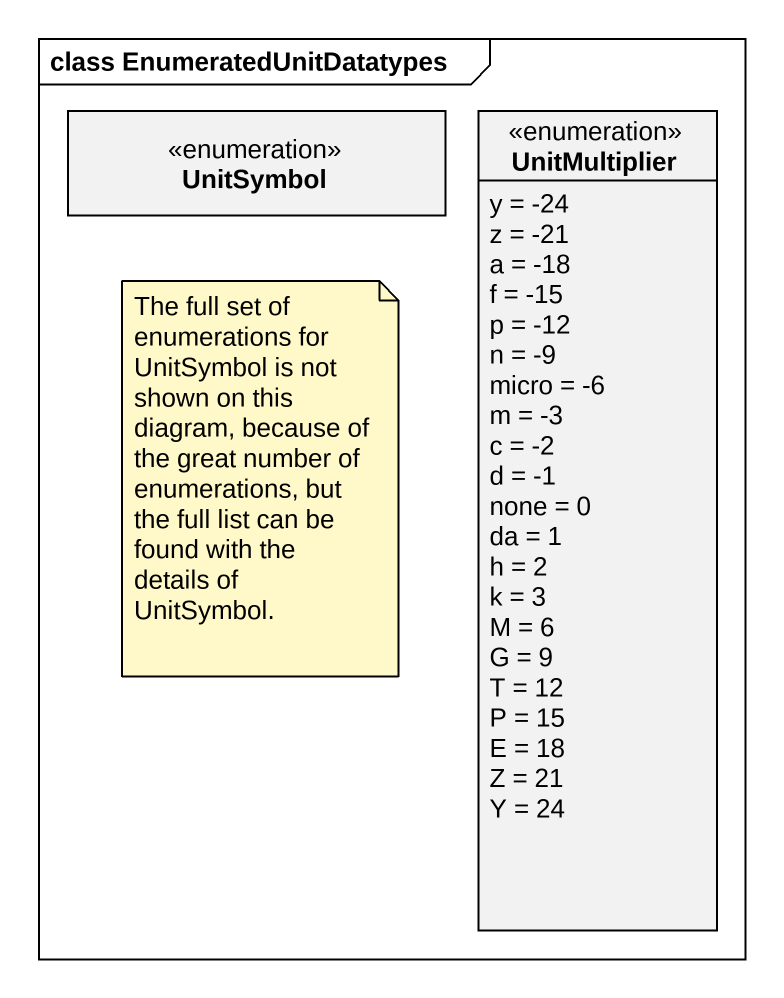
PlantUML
@startuml
mainframe class EnumeratedUnitDatatypes
hide circle
hide empty members
enum UnitSymbol
enum UnitMultiplier {
  y = -24
  z = -21
  a = -18
  f = -15
  p = -12
  n = -9
  micro = -6
  m = -3
  c = -2
  d = -1
  none = 0
  da = 1
  h = 2
  k = 3
  M = 6
  G = 9
  T = 12
  P = 15
  E = 18
  Z = 21
  Y = 24
}
note as N1
  The full set of enumerations for UnitSymbol is not shown on this diagram, because of the great number of enumerations, but the full list can be found with the details of UnitSymbol.
end note
@enduml
